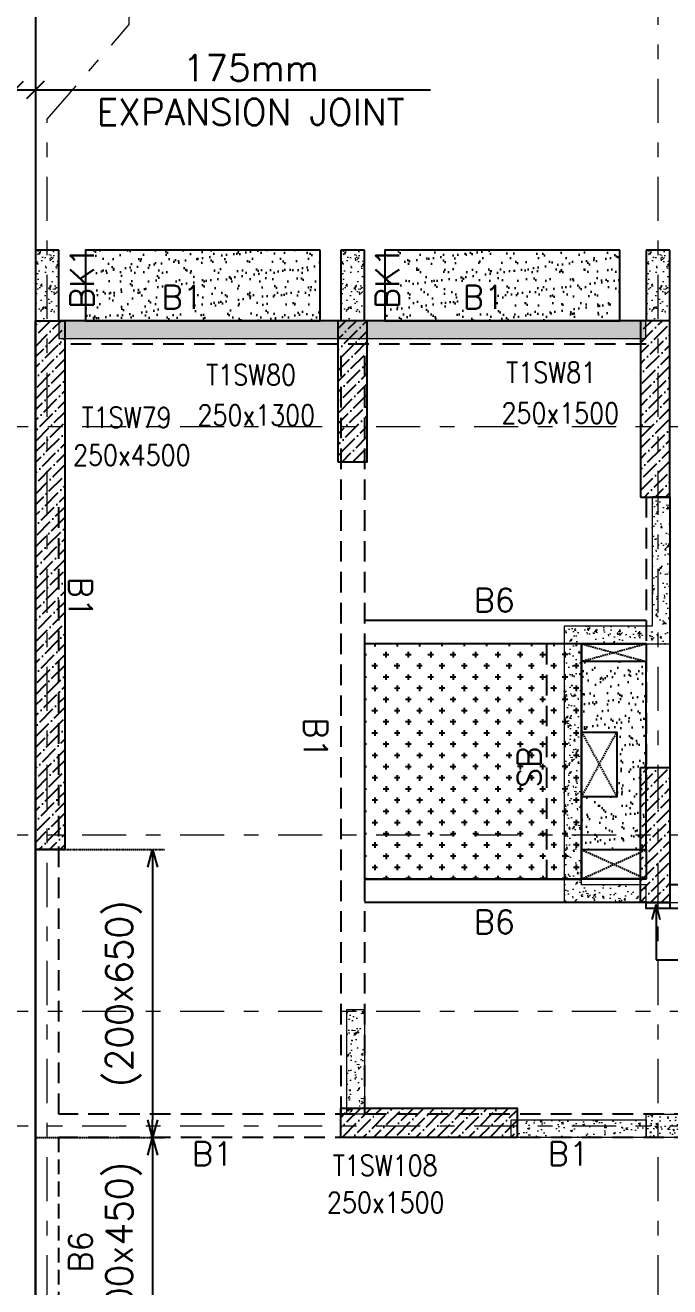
# Model space of a CAD drawing. Header units: millimetres. Extents: x 1078357 to 1340092, y -4684019 to -4550360.
# Drawn here: x 1158313 to 1163801, y -4581931 to -4571198 of the extents above; entities that cross this region are included whole.
import ezdxf

# ---------------------------------------------------------------- set-up
doc = ezdxf.new("R2010")
doc.units = ezdxf.units.MM
doc.header["$PDMODE"] = 35
for name, pattern in [('CONTINOUS', [0]), ('DGN STYLE 7', [8.34, 3.75, -1.67, 1.25, -1.67]), ('DOT', [0.25, 0, -0.25]), ('HIDDEN', [0.375, 0.25, -0.125]), ('New Retail block$0$CONTINOUS', [0])]:
    doc.linetypes.add(name, pattern=pattern)
doc.layers.get('0').update_dxf_attribs({"lineweight": 0})
doc.layers.get('Defpoints').update_dxf_attribs({"lineweight": 0})
for name, color, linetype in [('DROP SLAB', 8, 'Continuous'), ('EXPANSION JOINT', 10, 'HIDDEN'), ('EXPANTION JOINT', 240, 'Continuous'), ('S-BEAM', 3, 'Continuous'), ('S-BEAM-IDEN', 6, 'Continuous'), ('S-COL_STOP', 12, 'Continuous'), ('S-CUTOUT', 8, 'Continuous'), ('S-SLAB-PROJECTION', 2, 'New Retail block$0$CONTINOUS'), ('S-SLAB-STOP', 8, 'New Retail block$0$CONTINOUS')]:
    doc.layers.add(name, color=color, linetype=linetype)
for name, color, linetype, lineweight in [('GRID LINE', 8, 'Continuous', 0), ('HATCH', 8, 'Continuous', 30), ('S-COL-IDEN', 30, 'Continuous', 25), ('S-NON STR RCC WALL', 8, 'Continuous', 0)]:
    doc.layers.add(name, color=color, linetype=linetype, lineweight=lineweight)
doc.styles.add('Roman', font='romans')
doc.styles.add('ROMANS', font='romans.shx', dxfattribs={"width": 0.85})
doc.dimstyles.new('HARESH', dxfattribs={"dimtxt": 150, "dimasz": 75, "dimexe": 0, "dimexo": 0, "dimgap": 25, "dimtad": 1, "dimdec": 0, "dimdsep": 46, "dimtxsty": 'Roman', "dimblk": 'OBLIQUE', "dimcen": 225, "dimdle": 25, "dimclrd": 2, "dimclre": 2, "dimclrt": 7, "dimadec": 8, "dimazin": 1, "dimtfac": 1, "dimtdec": 0, "dimtmove": 0, "dimatfit": 0, "dimfxl": 1, "dimlwd": -1, "dimlwe": -1, "dimarcsym": 0})
pattern_1 = [(50, (-5225719.91, 23613938.34), (182.184669, -15.93908554), [19.05, -209.55]), (355, (-5225719.9, 23613938.34), (-35.2434214, 191.0568452), [15.24, -167.6405842]), (100.4514447, (-5225704.73, 23613937.02), (146.9412471, 175.1177519), [16.1900088, -178.0902446]), (46.1842, (-5225719.9, 23613989.14), (271.0790409, -42.042328), [28.575, -314.325]), (96.6355576, (-5225697.32, 23613985.64), (237.404134, 247.4261246), [24.2850231, -267.1356082]), (351.1841512, (-5225719.9, 23613989.14), (237.404134, 247.4261246), [22.859967, -251.459732]), (21, (-5225694.51, 23613976.44), (151.6143913, -102.2651982), [19.05, -209.55]), (326, (-5225694.5, 23613976.44), (61.8020283, 184.1879661), [15.24, -167.64]), (71.451445, (-5225681.87, 23613967.92), (213.4164193, 81.9227689), [16.1900088, -178.0899376]), (37.5, (-5225719.91, 23613938.345), (3.08860325, 84.55503887), [0, -165.608, 0, -170.18, 0, -168.275]), (7.5, (-5225719.91, 23613938.345), (66.8196625, 100.18057482), [0, -97.028, 0, -161.798, 0, -64.135]), (327.5, (-5225776.55, 23613938.345), (135.59059517, -5.728744), [0, -63.5, 0, -198.12, 0, -262.89]), (317.5, (-5225801.95, 23613938.34), (148.1291814, 25.42649103), [0, -82.55, 0, -131.572, 0, -186.69])]
pattern_2 = [(45, (2236684.96, -9406181.02), (33.67596045, 123.4785217), [158.75, -31.75, 0, -31.75])]

# ---------------------------------------------------------------- blocks, each defined once
blk = doc.blocks.new('_Oblique')
at = {"color": 0, "linetype": 'ByBlock', "lineweight": -2}
blk.add_line((-0.5, -0.5), (0.5, 0.5), dxfattribs=at)
blk = doc.blocks.new('*D70')
at = {"layer": 'Defpoints', "color": 0, "linetype": 'CONTINOUS', "ltscale": 0.5, "transparency": 16777216}
for p in [(1158400, -4571698, 3), (1158400, -4571748), (1158225, -4573711, 0)]:
    blk.add_point(p, dxfattribs=at)
at = {"layer": 'EXPANTION JOINT', "color": 2, "linetype": 'DOT', "ltscale": 0.5, "transparency": 16777216}
for p, q in [((1158225, -4573711), (1158225, -4571648)), ((1158400, -4571698), (1158400, -4571848))]:
    blk.add_line(p, q, dxfattribs=at)
at = {"layer": 'EXPANTION JOINT', "color": 2, "linetype": 'CONTINOUS', "ltscale": 0.5, "transparency": 16777216}
for p, q in [((1158225, -4571748), (1158075, -4571748)), ((1158225, -4571748), (1158400, -4571748)), ((1158400, -4571748), (1161765, -4571748))]:
    blk.add_line(p, q, dxfattribs=at)
at = {"layer": 'EXPANTION JOINT', "color": 2, "linetype": 'CONTINOUS', "ltscale": 0.5, "transparency": 16777216, "xscale": 150, "yscale": 150, "zscale": 150}
blk.add_blockref('_Oblique', (1158225, -4571748), dxfattribs=at)
at = {"layer": 'EXPANTION JOINT', "color": 2, "linetype": 'CONTINOUS', "ltscale": 0.5, "transparency": 16777216, "xscale": 150, "yscale": 150, "zscale": 150, "rotation": 180}
blk.add_blockref('_Oblique', (1158400, -4571748), dxfattribs=at)
at = {"layer": 'EXPANTION JOINT', "color": 7, "linetype": 'CONTINOUS', "ltscale": 0.5, "transparency": 16777216, "char_height": 225, "attachment_point": 5, "style": 'Roman'}
for s, insert in [('175mm', (1160233, -4571561)), ('EXPANSION JOINT ', (1160233, -4571936))]:
    blk.add_mtext(s, dxfattribs=dict(at, insert=insert))
blk = doc.blocks.new('*D71')
at = {"layer": 'Defpoints', "color": 0, "linetype": 'CONTINOUS', "ltscale": 0.5, "transparency": 16777216}
for p in [(1158400, -4571698, 3), (1158400, -4571748), (1158225, -4573711, 0)]:
    blk.add_point(p, dxfattribs=at)
at = {"layer": 'EXPANTION JOINT', "color": 2, "linetype": 'DOT', "ltscale": 0.5, "transparency": 16777216}
for p, q in [((1158225, -4573711), (1158225, -4571648)), ((1158400, -4571698), (1158400, -4571848))]:
    blk.add_line(p, q, dxfattribs=at)
at = {"layer": 'EXPANTION JOINT', "color": 2, "linetype": 'CONTINOUS', "ltscale": 0.5, "transparency": 16777216}
for p, q in [((1158225, -4571748), (1158075, -4571748)), ((1158225, -4571748), (1158400, -4571748)), ((1158400, -4571748), (1161765, -4571748))]:
    blk.add_line(p, q, dxfattribs=at)
at = {"layer": 'EXPANTION JOINT', "color": 2, "linetype": 'CONTINOUS', "ltscale": 0.5, "transparency": 16777216, "xscale": 150, "yscale": 150, "zscale": 150}
blk.add_blockref('_Oblique', (1158225, -4571748), dxfattribs=at)
at = {"layer": 'EXPANTION JOINT', "color": 2, "linetype": 'CONTINOUS', "ltscale": 0.5, "transparency": 16777216, "xscale": 150, "yscale": 150, "zscale": 150, "rotation": 180}
blk.add_blockref('_Oblique', (1158400, -4571748), dxfattribs=at)
at = {"layer": 'EXPANTION JOINT', "color": 7, "linetype": 'CONTINOUS', "ltscale": 0.5, "transparency": 16777216, "char_height": 225, "attachment_point": 5, "style": 'Roman'}
for s, insert in [('175mm', (1160233, -4571561)), ('EXPANSION JOINT ', (1160233, -4571936))]:
    blk.add_mtext(s, dxfattribs=dict(at, insert=insert))
blk = doc.blocks.new('_Open30')
at = {"color": 0, "linetype": 'ByBlock', "lineweight": -2}
for p, q in [((-1, 0.268), (0, 0)), ((0, 0), (-1, -0.268)), ((0, 0), (-1, 0))]:
    blk.add_line(p, q, dxfattribs=at)
blk = doc.blocks.new('*D154')
at = {"layer": 'Defpoints', "color": 0, "linetype": 'CONTINOUS', "ltscale": 0.5, "transparency": 16777216}
for p in [(1158400, -4578211, 0), (1158400, -4580661, 0), (1159398, -4580661)]:
    blk.add_point(p, dxfattribs=at)
at = {"layer": 'S-BEAM-IDEN', "color": 2, "linetype": 'DOT', "ltscale": 0.5, "transparency": 16777216}
for p, q in [((1158400, -4578211), (1159498, -4578211)), ((1158400, -4580661), (1159498, -4580661))]:
    blk.add_line(p, q, dxfattribs=at)
at = {"layer": 'S-BEAM-IDEN', "color": 2, "linetype": 'CONTINOUS', "ltscale": 0.5, "transparency": 16777216}
blk.add_line((1159398, -4578361), (1159398, -4580511), dxfattribs=at)
at = {"layer": 'S-BEAM-IDEN', "color": 2, "linetype": 'CONTINOUS', "ltscale": 0.5, "transparency": 16777216, "xscale": 150, "yscale": 150, "zscale": 150}
for p, rotation in [((1159398, -4578211), 90), ((1159398, -4580661), 270)]:
    blk.add_blockref('_Open30', p, dxfattribs=dict(at, rotation=rotation))
at = {"layer": 'S-BEAM-IDEN', "linetype": 'CONTINOUS', "ltscale": 0.5, "transparency": 16777216, "insert": (1159151, -4579436), "char_height": 225, "attachment_point": 5, "rotation": 90, "style": 'Roman'}
blk.add_mtext('(200x650)', dxfattribs=at)
blk = doc.blocks.new('*D156')
at = {"layer": 'Defpoints', "color": 0, "linetype": 'CONTINOUS', "ltscale": 0.5, "transparency": 16777216}
for p in [(1158400, -4580661, 0), (1158400, -4582662, 0), (1159398, -4582662)]:
    blk.add_point(p, dxfattribs=at)
at = {"layer": 'S-BEAM-IDEN', "color": 2, "linetype": 'DOT', "ltscale": 0.5, "transparency": 16777216}
for p, q in [((1158400, -4580661), (1159498, -4580661)), ((1158400, -4582662), (1159498, -4582662))]:
    blk.add_line(p, q, dxfattribs=at)
at = {"layer": 'S-BEAM-IDEN', "color": 2, "linetype": 'CONTINOUS', "ltscale": 0.5, "transparency": 16777216}
blk.add_line((1159398, -4580811), (1159398, -4582512), dxfattribs=at)
at = {"layer": 'S-BEAM-IDEN', "color": 2, "linetype": 'CONTINOUS', "ltscale": 0.5, "transparency": 16777216, "xscale": 150, "yscale": 150, "zscale": 150}
for p, rotation in [((1159398, -4580661), 90), ((1159398, -4582662), 270)]:
    blk.add_blockref('_Open30', p, dxfattribs=dict(at, rotation=rotation))
at = {"layer": 'S-BEAM-IDEN', "linetype": 'CONTINOUS', "ltscale": 0.5, "transparency": 16777216, "insert": (1159151, -4581661), "char_height": 225, "attachment_point": 5, "rotation": 90, "style": 'Roman'}
blk.add_mtext('(200x450)', dxfattribs=at)

msp = doc.modelspace()

# ---------------------------------------------------------------- hatches: boundary and pattern name
at = {"layer": 'DROP SLAB'}
h = msp.add_hatch(dxfattribs=at)
h.set_pattern_fill('CROSS', color=8, scale=15, angle=0.03079)
h.set_pattern_definition([(180.03079016, (-2150741.29, 9463994.93), (-95.1987999, -95.3011726), [47.625, -142.875]), (270.03079016, (-2150765.12, 9464018.725), (95.3011726, -95.1987999), [47.625, -142.875])])
h.paths.add_polyline_path([(1163050.4, -4576461.8), (1161200.4, -4576461.8), (1161200.4, -4578461.6), (1163050.4, -4578461.6)])
at = {"layer": 'HATCH'}
h = msp.add_hatch(dxfattribs=at)
h.set_pattern_fill('AR-SAND', color=8, scale=3, angle=179.97015)
h.set_pattern_definition([(37.4701541, (-1758233.12, 9413858.76), (-4.7236114, 146.8264517), [0, -115.824, 0, -129.54, 0, -123.825]), (7.4701541, (-1758233.12, 9413858.76), (134.9689868, 214.9772528), [0, -62.484, 0, -104.394, 0, -40.005]), (327.4701541, (-1758326.84, 9413858.81), (237.2979035, 0.3075449), [0, -38.1, 0, -137.16, 0, -179.07]), (317.4701541, (-1758326.84, 9413858.81), (229.1017424, 66.759465), [0, -19.05, 0, -89.916, 0, -102.87])])
h.paths.add_polyline_path([(1160825.4, -4573111.5), (1158825.4, -4573111.5), (1158825.4, -4573711.5), (1160825.4, -4573711.5)])
h = msp.add_hatch(dxfattribs=at)
h.set_pattern_fill('AR-SAND', color=8, scale=3, angle=179.97015)
h.set_pattern_definition([(37.4701541, (-1760783.12, 9413858.76), (-4.7236114, 146.8264517), [0, -115.824, 0, -129.54, 0, -123.825]), (7.4701541, (-1760783.12, 9413858.76), (134.9689868, 214.9772528), [0, -62.484, 0, -104.394, 0, -40.005]), (327.4701541, (-1760876.84, 9413858.81), (237.2979035, 0.3075449), [0, -38.1, 0, -137.16, 0, -179.07]), (317.4701541, (-1760876.84, 9413858.81), (229.1017424, 66.759465), [0, -19.05, 0, -89.916, 0, -102.87])])
h.paths.add_polyline_path([(1163375.4, -4573111.5), (1161375.4, -4573111.5), (1161375.4, -4573711.5), (1163375.4, -4573711.5)])
h = msp.add_hatch(dxfattribs=at)
h.set_pattern_fill('AR-SAND', color=8, scale=3, angle=0.02985)
h.set_pattern_definition([(37.47015413, (-3868433.32, 18781897.21), (-4.72361136, 146.8264517), [0, -115.824, 0, -129.54, 0, -123.825]), (7.4701541, (-3868433.32, 18781897.21), (134.9689868, 214.9772528), [0, -62.484, 0, -104.394, 0, -40.005]), (327.4701541, (-3868527.05, 18781897.26), (237.2979035, 0.3075449), [0, -38.1, 0, -137.16, 0, -179.07]), (317.4701541, (-3868527.05, 18781897.26), (229.1017424, 66.759465), [0, -19.05, 0, -89.916, 0, -102.87])])
h.paths.add_polyline_path([(1163599.7, -4576611.4), (1163049.7, -4576611.4), (1163049.7, -4577211.4), (1163349.7, -4577211.4), (1163349.7, -4577761.4), (1163049.7, -4577761.4), (1163049.7, -4578211.4), (1163599.7, -4578211.4)])
at = {"layer": 'S-COL_STOP', "lineweight": 25}
h = msp.add_hatch(dxfattribs=at)
h.set_pattern_fill('ANSI36', color=8, scale=20)
h.set_pattern_definition(pattern_2)
h.paths.add_polyline_path([(1158650.6, -4578211.5), (1158400.6, -4578211.5), (1158400.6, -4573711.5), (1158650.6, -4573711.5)])
h = msp.add_hatch(dxfattribs=at)
h.set_pattern_fill('ANSI36', color=8, scale=20)
h.set_pattern_definition(pattern_2)
h.paths.add_polyline_path([(1160975.6, -4574911.6), (1161225.6, -4574911.6), (1161225.6, -4573711.5), (1160975.6, -4573711.5)])
h = msp.add_hatch(dxfattribs=at)
h.set_pattern_fill('ANSI36', color=8, scale=20)
h.set_pattern_definition(pattern_2)
h.paths.add_polyline_path([(1163550.6, -4575211.5), (1163800.6, -4575211.5), (1163800.6, -4573711.6), (1163550.6, -4573711.6)])
h = msp.add_hatch(dxfattribs=at)
h.set_pattern_fill('ANSI36', color=8, scale=20)
h.set_pattern_definition(pattern_2)
h.paths.add_polyline_path([(1163550.6, -4577511.5), (1163800.6, -4577511.5), (1163800.6, -4578661.5), (1163550.6, -4578661.5)])
h = msp.add_hatch(dxfattribs=at)
h.set_pattern_fill('ANSI36', color=8, scale=20)
h.set_pattern_definition(pattern_2)
h.paths.add_polyline_path([(1161000.6, -4580411.5), (1162500.6, -4580411.5), (1162500.6, -4580661.5), (1161000.6, -4580661.5)])
at = {"layer": 'S-NON STR RCC WALL'}
h = msp.add_hatch(dxfattribs=at)
h.set_pattern_fill('AR-CONC', color=256, angle=180)
h.set_pattern_definition([(50, (-7375444.34, 32981976.76), (182.184669, -15.93908554), [19.05, -209.55]), (355, (-7375444.34, 32981976.76), (-35.2434214, 191.0568452), [15.24, -167.6405842]), (100.4514447, (-7375429.16, 32981975.44), (146.9412471, 175.1177519), [16.1900088, -178.0902446]), (46.1842, (-7375444.34, 32982027.56), (271.0790409, -42.0423279), [28.575, -314.325]), (96.6355576, (-7375421.75, 32982024.06), (237.404134, 247.4261246), [24.2850231, -267.1356082]), (351.1841512, (-7375444.34, 32982027.56), (237.404134, 247.4261246), [22.859967, -251.459732]), (21, (-7375418.94, 32982014.86), (151.61439127, -102.2651982), [19.05, -209.55]), (326, (-7375418.94, 32982014.86), (61.80202835, 184.1879661), [15.24, -167.64]), (71.451445, (-7375406.3, 32982006.34), (213.4164193, 81.9227689), [16.1900088, -178.0899376]), (37.5, (-7375444.34, 32981976.763), (3.08860325, 84.55503887), [0, -165.608, 0, -170.18, 0, -168.275]), (7.5, (-7375444.34, 32981976.76), (66.8196625, 100.18057482), [0, -97.028, 0, -161.798, 0, -64.135]), (327.5, (-7375500.98, 32981976.763), (135.59059517, -5.72874399), [0, -63.5, 0, -198.12, 0, -262.89]), (317.5, (-7375526.38, 32981976.76), (148.1291814, 25.42649103), [0, -82.55, 0, -131.572, 0, -186.69])])
h.paths.add_polyline_path([(1158600.4, -4573711.4), (1158600.4, -4573111.4), (1158400.4, -4573111.4), (1158400.4, -4573711.4), (1158600.4, -4573711.4)], is_closed=False)
h = msp.add_hatch(dxfattribs=at)
h.set_pattern_fill('AR-CONC', color=256, angle=180)
h.set_pattern_definition([(50, (-7372844.32, 32981976.72), (182.184669, -15.93908554), [19.05, -209.55]), (355, (-7372844.32, 32981976.72), (-35.2434214, 191.0568452), [15.24, -167.6405842]), (100.4514447, (-7372829.14, 32981975.39), (146.9412471, 175.1177519), [16.1900088, -178.0902446]), (46.1842, (-7372844.32, 32982027.52), (271.0790409, -42.0423279), [28.575, -314.325]), (96.6355576, (-7372821.73, 32982024.02), (237.404134, 247.4261246), [24.2850231, -267.1356082]), (351.1841512, (-7372844.32, 32982027.52), (237.404134, 247.4261246), [22.859967, -251.459732]), (21, (-7372818.92, 32982014.82), (151.61439127, -102.2651982), [19.05, -209.55]), (326, (-7372818.92, 32982014.82), (61.80202835, 184.1879661), [15.24, -167.64]), (71.451445, (-7372806.28, 32982006.3), (213.4164193, 81.9227689), [16.1900088, -178.0899376]), (37.5, (-7372844.32, 32981976.72), (3.08860325, 84.55503887), [0, -165.608, 0, -170.18, 0, -168.275]), (7.5, (-7372844.32, 32981976.72), (66.8196625, 100.18057482), [0, -97.028, 0, -161.798, 0, -64.135]), (327.5, (-7372900.96, 32981976.72), (135.59059517, -5.72874399), [0, -63.5, 0, -198.12, 0, -262.89]), (317.5, (-7372926.36, 32981976.72), (148.1291814, 25.42649103), [0, -82.55, 0, -131.572, 0, -186.69])])
h.paths.add_polyline_path([(1161200.4, -4573711.5), (1161200.4, -4573111.5), (1161000.5, -4573111.5), (1161000.5, -4573711.5), (1161200.4, -4573711.5)], is_closed=False)
h = msp.add_hatch(dxfattribs=at)
h.set_pattern_fill('AR-CONC', color=256, angle=180)
h.set_pattern_definition([(50, (-7370244.34, 32981976.76), (182.184669, -15.93908554), [19.05, -209.55]), (355, (-7370244.34, 32981976.76), (-35.2434214, 191.0568452), [15.24, -167.6405842]), (100.4514447, (-7370229.16, 32981975.43), (146.9412471, 175.1177519), [16.1900088, -178.0902446]), (46.1842, (-7370244.34, 32982027.56), (271.0790409, -42.0423279), [28.575, -314.325]), (96.6355576, (-7370221.75, 32982024.05), (237.404134, 247.4261246), [24.2850231, -267.1356082]), (351.1841512, (-7370244.34, 32982027.56), (237.404134, 247.4261246), [22.859967, -251.459732]), (21, (-7370218.94, 32982014.86), (151.61439127, -102.2651982), [19.05, -209.55]), (326, (-7370218.94, 32982014.86), (61.80202835, 184.1879661), [15.24, -167.64]), (71.451445, (-7370206.3, 32982006.34), (213.4164193, 81.9227689), [16.1900088, -178.0899376]), (37.5, (-7370244.34, 32981976.76), (3.08860325, 84.55503887), [0, -165.608, 0, -170.18, 0, -168.275]), (7.5, (-7370244.34, 32981976.76), (66.8196625, 100.18057482), [0, -97.028, 0, -161.798, 0, -64.135]), (327.5, (-7370300.98, 32981976.76), (135.59059517, -5.72874399), [0, -63.5, 0, -198.12, 0, -262.89]), (317.5, (-7370326.38, 32981976.76), (148.1291814, 25.42649103), [0, -82.55, 0, -131.572, 0, -186.69])])
h.paths.add_polyline_path([(1163800.4, -4573711.4), (1163800.4, -4573111.4), (1163600.4, -4573111.4), (1163600.4, -4573711.4), (1163800.4, -4573711.4)], is_closed=False)
h = msp.add_hatch(dxfattribs=at)
h.set_pattern_fill('AR-CONC', color=256)
h.set_pattern_definition([(50, (-6322944.62, 28297957.53), (182.184669, -15.93908554), [19.05, -209.55]), (355, (-6322944.62, 28297957.53), (-35.2434214, 191.0568452), [15.24, -167.6405842]), (100.4514447, (-6322929.44, 28297956.2), (146.9412471, 175.1177519), [16.1900088, -178.0902446]), (46.1842, (-6322944.62, 28298008.33), (271.0790409, -42.042328), [28.575, -314.325]), (96.6355576, (-6322922.03, 28298004.83), (237.404134, 247.4261246), [24.2850231, -267.1356082]), (351.1841512, (-6322944.62, 28298008.33), (237.404134, 247.4261246), [22.859967, -251.459732]), (21, (-6322919.22, 28297995.63), (151.6143913, -102.2651982), [19.05, -209.55]), (326, (-6322919.22, 28297995.63), (61.8020283, 184.1879661), [15.24, -167.64]), (71.451445, (-6322906.59, 28297987.11), (213.4164193, 81.9227689), [16.1900088, -178.0899376]), (37.5, (-6322944.623, 28297957.53), (3.08860325, 84.55503887), [0, -165.608, 0, -170.18, 0, -168.275]), (7.5, (-6322944.62, 28297957.53), (66.8196625, 100.18057482), [0, -97.028, 0, -161.798, 0, -64.135]), (327.5, (-6323001.265, 28297957.53), (135.59059517, -5.72874399), [0, -63.5, 0, -198.12, 0, -262.89]), (317.5, (-6323026.67, 28297957.53), (148.1291814, 25.42649103), [0, -82.55, 0, -131.572, 0, -186.69])])
h.paths.add_polyline_path([(1163597.5, -4573711.5), (1158600.4, -4573711.5), (1158600.4, -4573861.5), (1163597.5, -4573861.5)])
h = msp.add_hatch(dxfattribs=at)
h.set_pattern_fill('AR-CONC', color=256)
h.set_pattern_definition(pattern_1)
h.paths.add_polyline_path([(1162900.4, -4576311.5), (1162900.4, -4578661.5), (1163600.4, -4578661.5), (1163600.4, -4578511.5), (1163050.4, -4578511.5), (1163050.4, -4576461.5), (1163800.4, -4576461.5), (1163800.4, -4575211.4), (1163650.4, -4575211.4), (1163650.4, -4576311.5)])
h = msp.add_hatch(dxfattribs=at)
h.set_pattern_fill('AR-CONC', color=256)
h.set_pattern_definition(pattern_1)
h.paths.add_polyline_path([(1164925.4, -4578511.5), (1163800.4, -4578511.5), (1163800.4, -4578661.5), (1164925.4, -4578661.5)])
h = msp.add_hatch(dxfattribs=at)
h.set_pattern_fill('AR-CONC', color=256, angle=180)
h.set_pattern_definition([(50, (-6290484.37, 28297957.52), (182.184669, -15.93908554), [19.05, -209.55]), (355, (-6290484.37, 28297957.52), (-35.2434214, 191.0568452), [15.24, -167.6405842]), (100.4514447, (-6290469.19, 28297956.2), (146.9412471, 175.1177519), [16.1900088, -178.0902446]), (46.1842, (-6290484.37, 28298008.32), (271.0790409, -42.042328), [28.575, -314.325]), (96.6355576, (-6290461.78, 28298004.82), (237.404134, 247.4261246), [24.2850231, -267.1356082]), (351.1841512, (-6290484.37, 28298008.32), (237.404134, 247.4261246), [22.859967, -251.459732]), (21, (-6290458.97, 28297995.62), (151.6143913, -102.2651982), [19.05, -209.55]), (326, (-6290458.97, 28297995.62), (61.8020283, 184.1879661), [15.24, -167.64]), (71.451445, (-6290446.33, 28297987.1), (213.4164193, 81.9227689), [16.1900088, -178.0899376]), (37.5, (-6290484.37, 28297957.525), (3.08860325, 84.55503887), [0, -165.608, 0, -170.18, 0, -168.275]), (7.5, (-6290484.37, 28297957.525), (66.8196625, 100.18057482), [0, -97.028, 0, -161.798, 0, -64.135]), (327.5, (-6290541.01, 28297957.525), (135.59059517, -5.72874399), [0, -63.5, 0, -198.12, 0, -262.89]), (317.5, (-6290566.41, 28297957.52), (148.1291814, 25.42649103), [0, -82.55, 0, -131.572, 0, -186.69])])
h.paths.add_polyline_path([(1161050.4, -4579571.5), (1161200.4, -4579571.5), (1161200.4, -4580461.4), (1161050.4, -4580461.4)])
h = msp.add_hatch(dxfattribs=at)
h.set_pattern_fill('AR-CONC', color=8, scale=20, angle=90)
h.set_pattern_definition([(140, (-2031724.39, -7117881.09), (12.550427, 143.4520365), [15, -165]), (85, (-2031724.39, -7117881.09), (-150.438427, -27.7502667), [12, -132]), (190.4514445, (-2031723.35, -7117869.13), (-137.887998, 115.7017693), [12.7480384, -140.2284224]), (136.1842, (-2031764.4, -7117881.09), (33.103856, 213.448266), [22.5, -247.5]), (186.6356355, (-2031761.63, -7117863.3), (-194.82372, 186.932389), [19.122068, -210.342752]), (81.184164, (-2031764.4, -7117881.09), (-194.82372, 186.932389), [18, -198]), (111, (-2031754.39, -7117861.09), (80.523778, 119.3814104), [15, -165]), (56, (-2031754.39, -7117861.09), (-145.030009, 48.6630664), [12, -132]), (161.4514447, (-2031747.68, -7117851.14), (-64.5062306, 168.0444753), [12.748038, -140.2284224]), (127.5, (-2031724.39, -7117881.09), (-66.57877077, 2.43197106), [0, -130.4, 0, -134, 0, -132.5]), (97.5, (-2031724.39, -7117881.09), (-78.8823424, 52.6139075), [0, -76.4, 0, -127.4, 0, -50.5]), (57.5, (-2031724.39, -7117925.69), (4.51097435, 106.7644872), [0, -50, 0, -156, 0, -207]), (47.5, (-2031724.39, -7117945.69), (-20.0209965, 116.6372339), [0, -65, 0, -103.6, 0, -147])])
h.paths.add_polyline_path([(1163600.6, -4580461.5), (1164275.6, -4580461.5), (1164275.6, -4580661.4), (1163600.6, -4580661.4)])
at = {"layer": 'S-NON STR RCC WALL', "ltscale": 700}
h = msp.add_hatch(dxfattribs=at)
h.set_pattern_fill('AR-CONC', color=256)
h.set_pattern_definition([(50, (38359.47, 285410.9), (182.184669, -15.9390855), [19.05, -209.55]), (355, (38359.47, 285410.9), (-35.2434214, 191.056845), [15.24, -167.640584]), (100.4514447, (38374.66, 285409.56), (146.941247, 175.117752), [16.190009, -178.0902446]), (46.1842, (38359.47, 285461.7), (271.079041, -42.042328), [28.575, -314.325]), (96.6355576, (38382.06, 285458.2), (237.404134, 247.426125), [24.285023, -267.135608]), (351.184151, (38359.47, 285461.7), (237.404134, 247.426125), [22.859967, -251.459732]), (21, (38384.87, 285449), (151.6143913, -102.265198), [19.05, -209.55]), (326, (38384.87, 285449), (61.802028, 184.187966), [15.24, -167.64]), (71.451445, (38397.51, 285440.47), (213.416419, 81.922769), [16.190009, -178.0899376]), (37.5, (38359.475, 285410.89), (3.08860325, 84.5550389), [0, -165.608, 0, -170.18, 0, -168.275]), (7.5, (38359.475, 285410.89), (66.8196625, 100.1805748), [0, -97.028, 0, -161.798, 0, -64.135]), (327.5, (38302.83, 285410.89), (135.5905952, -5.728744), [0, -63.5, 0, -198.12, 0, -262.89]), (317.5, (38277.43, 285410.89), (148.1291814, 25.426491), [0, -82.55, 0, -131.572, 0, -186.69])])
h.paths.add_polyline_path([(1162450.4, -4580511.5), (1163600.4, -4580511.5), (1163600.4, -4580661.5), (1162450.4, -4580661.5)])

# ---------------------------------------------------------------- linework, layer by layer
at = {"layer": 'EXPANSION JOINT'}
msp.add_line((1158400.4, -4570971.5, 0), (1158400.4, -4585111.5, 0), dxfattribs=at)
msp.add_line((1158400.4, -4570971.5, 0), (1158400.4, -4585111.5, 0), dxfattribs=at)
at = {"layer": 'GRID LINE', "linetype": 'DGN STYLE 7', "ltscale": 100, "elevation": 0}
for points in [[(1158500.4, -4592877.8), (1158500.4, -4571996.9), (1159197.7, -4571192.1), (1159197.7, -4570606.9)], [(1163700.4, -4592877.8), (1163700.4, -4570606.9)], [(1111260.2, -4574611.5), (1206623.6, -4574611.5)], [(1111260.2, -4578086.5), (1206623.6, -4578086.5)], [(1111260.2, -4579586.5), (1206623.6, -4579586.5)], [(1111260.2, -4580561.5), (1206623.6, -4580561.5)]]:
    msp.add_lwpolyline(points, dxfattribs=at)
at = {"layer": 'S-BEAM', "linetype": 'CONTINOUS', "ltscale": 700}
for p, q in [((1158600.4, -4573111.4, 0), (1158400.4, -4573111.4, 0)), ((1158400.4, -4573111.4, 0), (1158400.4, -4573711.4, 0)), ((1158600.4, -4573711.4, 0), (1158600.4, -4573111.4, 0)), ((1161200.4, -4573111.4, 0), (1161000.4, -4573111.4, 0)), ((1161000.4, -4573111.4, 0), (1161000.4, -4573711.4, 0)), ((1161200.4, -4573711.4, 0), (1161200.4, -4573111.4, 0)), ((1163800.4, -4573111.4, 0), (1163600.4, -4573111.4, 0)), ((1163600.4, -4573111.4, 0), (1163600.4, -4573711.4, 0)), ((1163800.4, -4573711.4, 0), (1163800.4, -4573111.4, 0)), ((1163600.4, -4573711.4, 0), (1158600.4, -4573711.4, 0)), ((1158400.4, -4580661.5, 0), (1158400.4, -4575211.4, 0)), ((1163800.4, -4575211.4, 0), (1163800.4, -4577711.5, 0)), ((1158400.4, -4577711.5, 0), (1158400.4, -4577711.5, 0)), ((1164851.4, -4578511.5, 0), (1163800.4, -4578511.5, 0))]:
    msp.add_line(p, q, dxfattribs=at)
at = {"layer": 'S-BEAM', "linetype": 'HIDDEN', "ltscale": 700}
for p, q in [((1163600.4, -4573911.4, 0), (1158600.4, -4573911.4, 0)), ((1161000.4, -4574011.5, 0), (1161000.4, -4580461.4, 0)), ((1161200.4, -4574011.5, 0), (1161200.4, -4580461.4, 0)), ((1158600.4, -4580461.4, 0), (1158600.4, -4575211.4, 0)), ((1163600.4, -4575211.4, 0), (1163600.4, -4577711.5, 0)), ((1162750, -4576461.9, 0), (1162750, -4578461.7, 0)), ((1164925.5, -4578711.5, 0), (1163800.4, -4578711.5, 0)), ((1164275.6, -4580461.4, 0), (1158600.4, -4580461.4, 0)), ((1164275.6, -4580661.4, 0), (1158600.4, -4580661.4, 0))]:
    msp.add_line(p, q, dxfattribs=at)
at = {"layer": 'S-BEAM', "ltscale": 700}
for p, q in [((1163600.4, -4576261.9, 0), (1161200.4, -4576261.8, 0)), ((1158400.4, -4577511.5, 0), (1158400.4, -4577511.5, 0)), ((1163600.2, -4578661.7, 0), (1161200.4, -4578661.6, 0))]:
    msp.add_line(p, q, dxfattribs=at)
at = {"layer": 'S-BEAM', "linetype": 'Continuous', "ltscale": 700}
for p, q in [((1163600.4, -4576461.9, 0), (1161200.4, -4576461.8, 0)), ((1163600.2, -4578461.7, 0), (1161200.4, -4578461.6, 0))]:
    msp.add_line(p, q, dxfattribs=at)
at = {"layer": 'S-BEAM', "linetype": 'ByBlock', "ltscale": 700}
msp.add_line((1163050, -4576461.9, 0), (1163050, -4578461.7, 0), dxfattribs=at)
at = {"layer": 'S-BEAM', "linetype": 'Continuous', "ltscale": 500}
msp.add_line((1158400.4, -4582661.5, 0), (1158400.4, -4580661.5, 0), dxfattribs=at)
at = {"layer": 'S-BEAM', "linetype": 'HIDDEN', "ltscale": 500}
msp.add_line((1158600.4, -4582661.5, 0), (1158600.4, -4580661.4, 0), dxfattribs=at)
at = {"layer": 'S-BEAM', "linetype": 'Continuous', "ltscale": 700, "elevation": 0}
msp.add_lwpolyline([(1163800.4, -4578711.7), (1163600.4, -4578711.7), (1163600.4, -4578661.5), (1163800.4, -4578661.5)], close=True, dxfattribs=at)
at = {"layer": 'S-COL_STOP', "lineweight": 25, "elevation": 0}
for points in [[(1158650.6, -4578211.5), (1158400.6, -4578211.5), (1158400.6, -4573711.5), (1158650.6, -4573711.5)], [(1160975.6, -4574911.6), (1161225.6, -4574911.6), (1161225.6, -4573711.5), (1160975.6, -4573711.5)], [(1163550.6, -4575211.5), (1163800.6, -4575211.5), (1163800.6, -4573711.6), (1163550.6, -4573711.6)], [(1163550.6, -4577511.5), (1163800.6, -4577511.5), (1163800.6, -4578661.5), (1163550.6, -4578661.5)], [(1161000.6, -4580411.5), (1162500.6, -4580411.5), (1162500.6, -4580661.5), (1161000.6, -4580661.5)]]:
    msp.add_lwpolyline(points, close=True, dxfattribs=at)
at = {"layer": 'S-CUTOUT', "linetype": 'HIDDEN', "ltscale": 50}
for p, q in [((1163600, -4576461.5, 0), (1163050, -4576611.5, 0)), ((1163050.8, -4576461.7, 0), (1163600, -4576611.5, 0)), ((1163050.3, -4577211.4, 0), (1163350.3, -4577761.4, 0)), ((1163050.3, -4577761.4, 0), (1163350.3, -4577211.4, 0)), ((1163050.4, -4578211.5, 0), (1163600.3, -4578461.5, 0)), ((1163050.4, -4578461.5, 0), (1163600.4, -4578211.5, 0))]:
    msp.add_line(p, q, dxfattribs=at)
at = {"layer": 'S-CUTOUT', "linetype": 'CONTINOUS', "ltscale": 500, "elevation": 0}
for points in [[(1163050, -4576461.7), (1163600, -4576461.7), (1163600, -4576611.5), (1163050, -4576611.5)], [(1163050.3, -4577211.4), (1163350.3, -4577211.4), (1163350.3, -4577761.4), (1163050.3, -4577761.4)], [(1163050.4, -4578211.5), (1163600.3, -4578211.5), (1163600.3, -4578461.5), (1163050.4, -4578461.5)]]:
    msp.add_lwpolyline(points, close=True, dxfattribs=at)
at = {"layer": 'S-NON STR RCC WALL', "elevation": 0}
for points in [[(1163597.5, -4573711.5), (1158600.4, -4573711.5), (1158600.4, -4573861.5), (1163597.5, -4573861.5)], [(1162900.4, -4576311.5), (1162900.4, -4578661.5), (1163600.4, -4578661.5), (1163600.4, -4578511.5), (1163050.4, -4578511.5), (1163050.4, -4576461.5), (1163800.4, -4576461.5), (1163800.4, -4575211.4), (1163650.4, -4575211.4), (1163650.4, -4576311.5)], [(1164925.4, -4578511.5), (1163800.4, -4578511.5), (1163800.4, -4578661.5), (1164925.4, -4578661.5)], [(1163600.6, -4580461.5), (1164275.6, -4580461.5), (1164275.6, -4580661.4), (1163600.6, -4580661.4)]]:
    msp.add_lwpolyline(points, close=True, dxfattribs=at)
at = {"layer": 'S-NON STR RCC WALL', "ltscale": 700, "elevation": 0}
for points in [[(1161050.4, -4579571.5), (1161200.4, -4579571.5), (1161200.4, -4580461.4), (1161050.4, -4580461.4)], [(1162450.4, -4580511.5), (1163600.4, -4580511.5), (1163600.4, -4580661.5), (1162450.4, -4580661.5)]]:
    msp.add_lwpolyline(points, close=True, dxfattribs=at)
at = {"layer": 'S-SLAB-PROJECTION', "elevation": 0}
for points in [[(1160825.4, -4573111.5), (1158825.4, -4573111.5), (1158825.4, -4573711.5), (1160825.4, -4573711.5)], [(1163375.4, -4573111.5), (1161375.4, -4573111.5), (1161375.4, -4573711.5), (1163375.4, -4573711.5)]]:
    msp.add_lwpolyline(points, close=True, dxfattribs=at)
at = {"layer": 'S-SLAB-STOP', "linetype": 'CONTINOUS', "ltscale": 500, "elevation": 0}
msp.add_lwpolyline([(1163050.4, -4576461.8), (1161200.4, -4576461.8), (1161200.4, -4578461.6), (1163050.4, -4578461.6)], close=True, dxfattribs=at)
at = {"layer": 'S-SLAB-STOP', "color": 8, "ltscale": 1000, "elevation": 0}
msp.add_lwpolyline([(1163599.7, -4576611.4), (1163049.7, -4576611.4), (1163049.7, -4577211.4), (1163349.7, -4577211.4), (1163349.7, -4577761.4), (1163049.7, -4577761.4), (1163049.7, -4578211.4), (1163599.7, -4578211.4), (1163599.7, -4576611.4)], dxfattribs=at)

# ---------------------------------------------------------------- texts
at = {"layer": 'S-BEAM-IDEN', "linetype": 'CONTINOUS', "ltscale": 700, "style": 'ROMANS'}
for p in [(1158896.1, -4573611.1, 50), (1161496.1, -4573611.1, 50)]:
    msp.add_text('BK1', height=200, rotation=90, dxfattribs=at).set_placement(p)
at = {"layer": 'S-BEAM-IDEN', "linetype": 'HIDDEN', "ltscale": 500, "style": 'ROMANS'}
for s, rotation, p in [('B1', 359.99906, (1159474, -4573611.1, -2.7)), ('B1', 359.99906, (1162038.8, -4573611.1, -2.7)), ('B1', 269.99906, (1158683.6, -4575889.8, -2.7)), ('B1', 269.99906, (1160686.6, -4577086.4, -2.7)), ('B1', 359.99906, (1159732.5, -4580898.6, -2.7)), ('B1', 359.99906, (1162762.5, -4580898.6, -2.7)), ('B6', 90, (1158884.3, -4581810.6, -2.7))]:
    msp.add_text(s, height=200, rotation=rotation, dxfattribs=at).set_placement(p)
at = {"layer": 'S-BEAM-IDEN', "linetype": 'Continuous', "ltscale": 700, "style": 'ROMANS'}
for s, rotation, p in [('B6', 0.00055, (1162130.9, -4576189.7, -2.7)), ('SB', 90.00094, (1162703.2, -4577686.1, -2.7)), ('B6', 0.00055, (1162130.9, -4578926.9, -2.7))]:
    msp.add_text(s, height=200, rotation=rotation, dxfattribs=at).set_placement(p)
at = {"layer": 'S-COL-IDEN', "linetype": 'Continuous', "style": 'ROMANS', "width": 0.85}
for s, p in [('T1SW80', (1159853.7, -4574259.2, -320.4)), ('T1SW81', (1162408.2, -4574239.1, -320.4)), ('T1SW79', (1158793.8, -4574622.3, -320.4)), ('250x1300', (1159780.5, -4574602.4, -320.4)), ('250x1500', (1162368.2, -4574586.5, -320.4)), ('250x4500', (1158720.4, -4574943.1, -320.4)), ('T1SW108', (1160931.6, -4580987.2, -320.4)), ('250x1500', (1160882.4, -4581300.6, -320.4))]:
    msp.add_text(s, height=175, dxfattribs=at).set_placement(p)

# ---------------------------------------------------------------- dimensions: what is measured, and where the dimension line sits
at = {"layer": 'EXPANTION JOINT', "linetype": 'CONTINOUS', "ltscale": 0.5}
for picture in ['*D70', '*D71']:
    dim = msp.add_linear_dim(base=(1158400.4, -4571748.3, -2.8), p1=(1158225.5, -4573711.1, -2.8), p2=(1158400.4, -4571697.8, 0), text='175mm\\XEXPANSION JOINT ', dimstyle='HARESH', override={"dimtxt": 225, "dimasz": 150, "dimexe": 100, "dimgap": 75, "dimtxsty": 'Roman', "dimdle": 1, "dimfxl": 500, "dimarcsym": 1}, dxfattribs=at)
    dim.commit()
    dim.dimension.update_dxf_attribs({"geometry": picture, "text_midpoint": (1160232.6, -4571748.3, -2.8)})
at = {"layer": 'S-BEAM-IDEN', "linetype": 'CONTINOUS', "ltscale": 0.5}
for base, p1, p2, text, picture, middle in [((1159397.5, -4580661.4, 0), (1158400.5, -4578211.4, 0), (1158400.4, -4580661.4, 0), '(200x650)', '*D154', (1159151.1, -4579436.4, 0)), ((1159397.5, -4582661.5, 0), (1158400.4, -4580661.5, 0), (1158400.4, -4582661.5, 0), '(200x450)', '*D156', (1159151.1, -4581661.5, 0))]:
    dim = msp.add_linear_dim(base=base, p1=p1, p2=p2, angle=90, text=text, dimstyle='HARESH', override={"dimtxt": 225, "dimasz": 150, "dimexe": 100, "dimgap": 75, "dimtxsty": 'Roman', "dimblk1": 'Open30', "dimblk2": 'Open30', "dimsah": 1, "dimdle": 1, "dimclre": 2, "dimclrt": 256, "dimfxl": 500, "dimarcsym": 1}, dxfattribs=at)
    dim.commit()
    dim.dimension.update_dxf_attribs({"geometry": picture, "text_midpoint": middle})

# ---------------------------------------------------------------- leaders
at = {"layer": 'S-BEAM-IDEN', "linetype": 'Continuous', "ltscale": 700}
msp.add_leader([(1163683.9, -4578681.4, 0), (1163683.9, -4579148.4, 0), (1163942.8, -4579148.4, 0)], dimstyle='HARESH', override={"dimasz": 125, "dimgap": 25, "dimtad": 0, "dimclrd": 256, "dimldrblk": 'Open30'}, dxfattribs=at)

doc.saveas('drawing.dxf')
